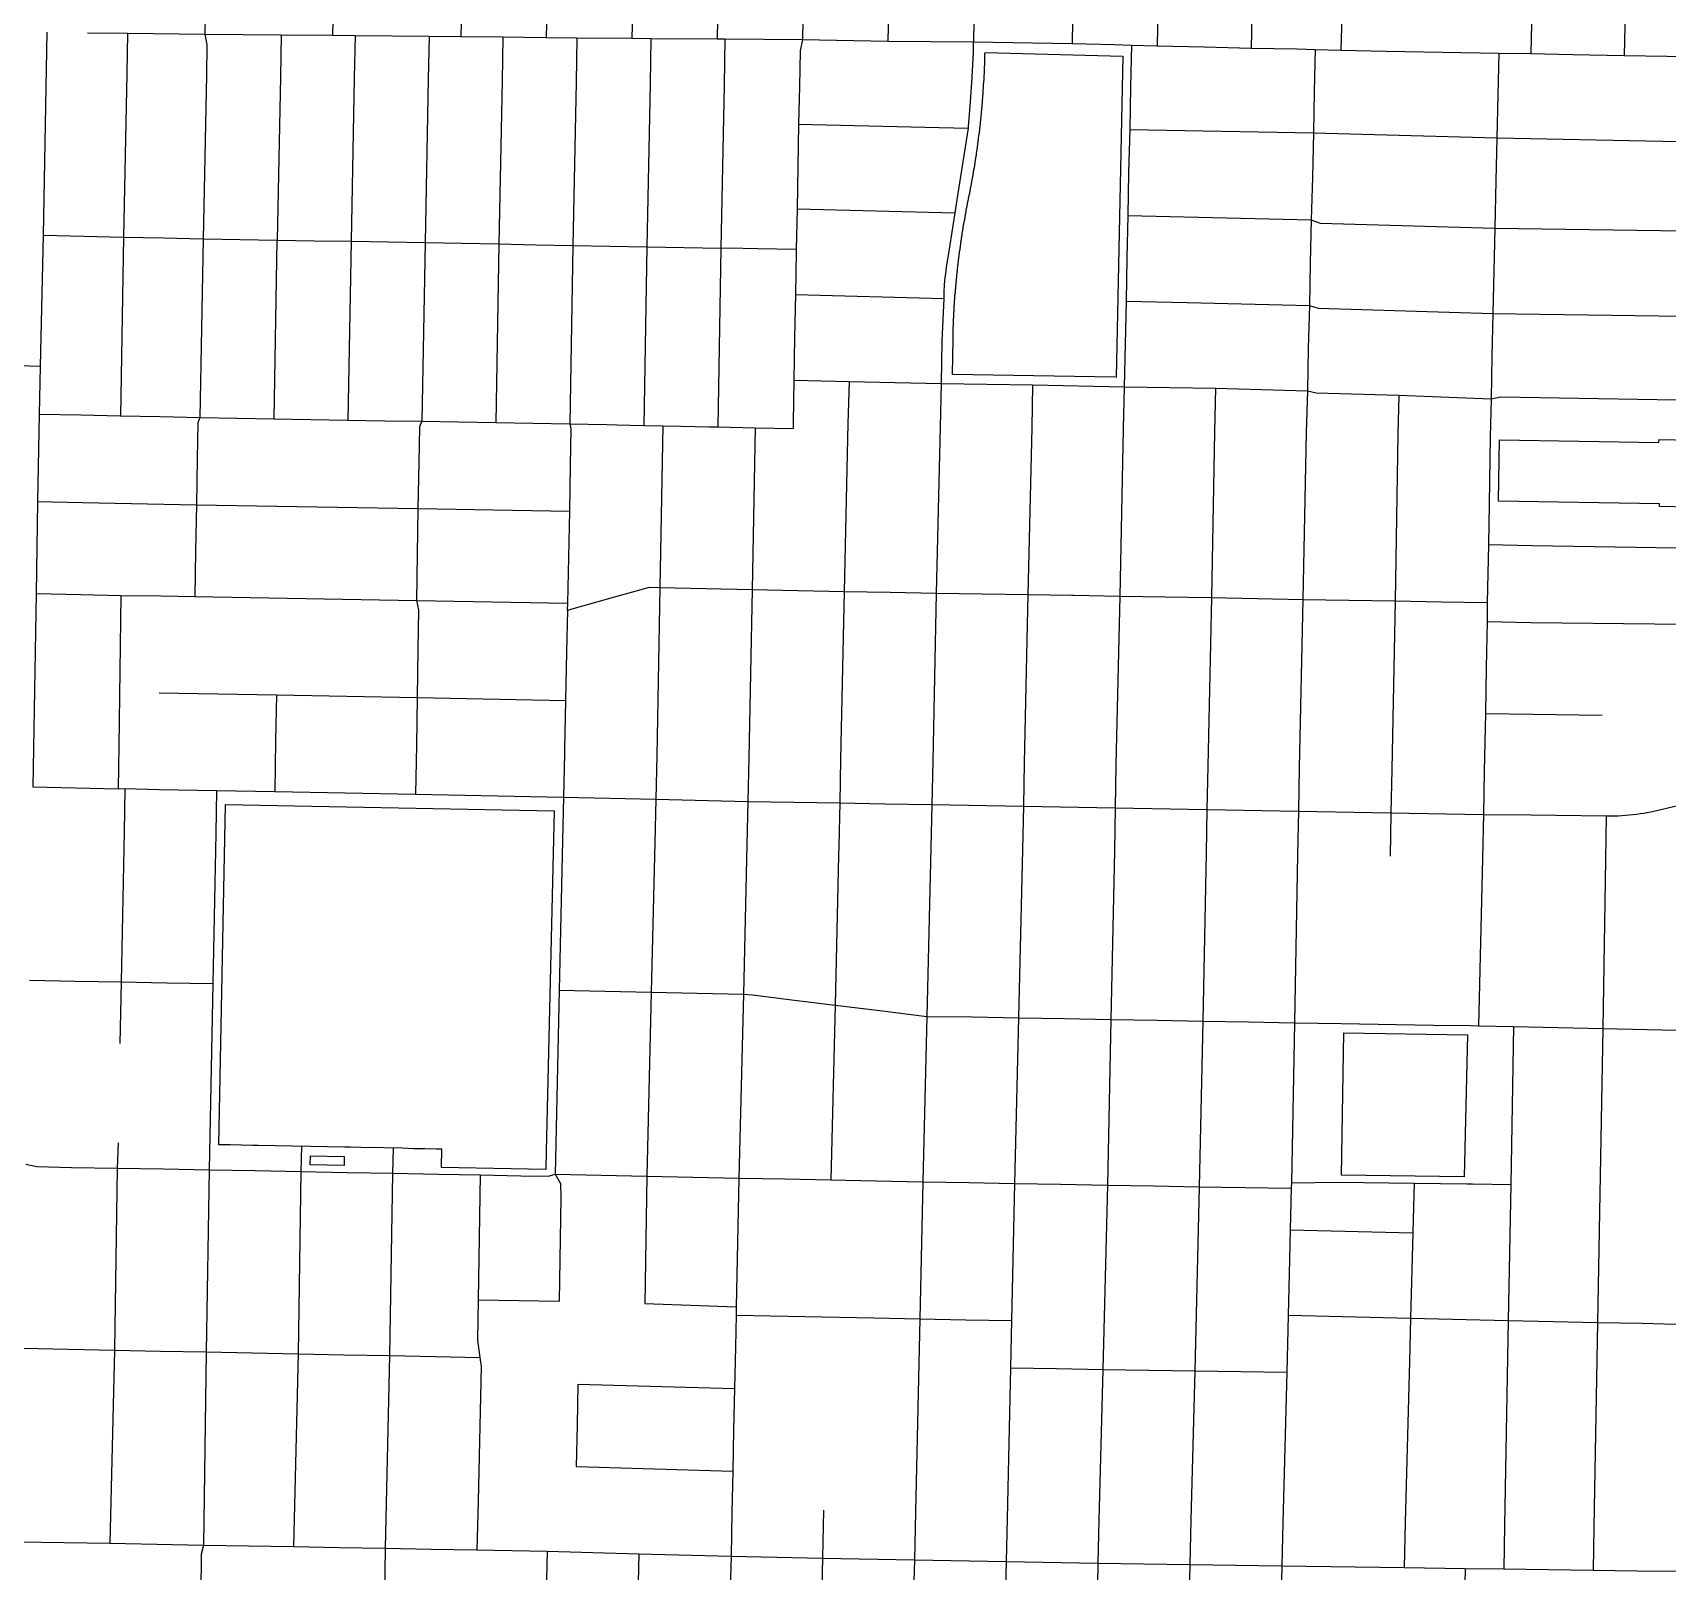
# Model space of a CAD drawing. Extents: x 1 to 394, y 101 to 384.
# Drawn here: x 284.68 to 324.36, y 164.25 to 201.6 of the extents above; entities that cross this region are included whole.
import ezdxf

# ---------------------------------------------------------------- set-up
doc = ezdxf.new("R2010")
doc.units = 0
doc.layers.get('0').update_dxf_attribs({"linetype": 'CONTINUOUS'})

msp = doc.modelspace()

# ---------------------------------------------------------------- linework, layer by layer
at = {"color": 4}
for points in [[(312.042219, 204.905453), (311.97674, 201.287769)], [(314.329865, 204.856339), (314.260301, 201.230472)], [(316.539754, 204.8236), (316.437503, 201.181369)], [(323.390435, 204.668086), (323.316785, 201.046316)], [(288.883342, 202.949284), (288.858827, 201.570143)], [(291.99765, 202.916545), (291.964963, 201.5415)], [(321.086414, 202.908363), (321.045451, 201.09543)], [(295.099689, 202.490936), (295.075174, 201.508761)], [(297.174536, 202.466379), (297.150021, 201.4883)], [(299.249383, 202.437736), (299.224867, 201.467839)], [(301.316037, 202.413179), (301.299693, 201.451464)], [(303.386797, 202.396804), (303.370454, 201.4351)], [(305.461644, 202.445918), (305.441215, 201.398265)], [(307.53648, 202.429543), (307.516051, 201.38189)], [(309.934633, 202.425458), (309.914204, 201.336883)], [(285.024205, 201.619257), (284.938297, 196.683823)], [(286.018659, 201.602882), (286.98447, 201.594501)], [(286.98447, 201.5947), (286.968126, 200.608428), (286.890359, 196.642902)], [(286.98447, 201.5947), (288.858785, 201.570185)], [(288.858785, 201.570143), (290.712639, 201.553799), (291.96491, 201.541521)], [(288.858785, 201.570143), (288.912006, 201.304143), (288.899748, 200.571603)], [(290.712639, 201.553778), (290.696275, 200.534767)], [(291.96491, 201.5415), (292.509198, 201.537309)], [(292.509198, 201.537403), (292.488769, 200.502028)], [(292.509198, 201.537403), (294.305767, 201.516974)], [(294.305767, 201.516943), (294.285338, 200.477471)], [(294.305767, 201.516943), (295.075132, 201.508562)], [(295.075132, 201.508761), (296.098239, 201.500379)], [(296.098239, 201.500578), (296.081896, 200.43655)], [(296.098239, 201.500578), (297.149979, 201.488321)], [(297.149979, 201.4883), (297.894798, 201.479919)], [(297.894798, 201.480107), (297.874369, 200.399714)], [(297.894798, 201.480107), (299.224826, 201.46785), (299.691356, 201.463649)], [(299.691356, 201.463743), (299.670927, 200.362889)], [(299.691356, 201.463743), (301.299672, 201.451485)], [(301.299672, 201.451464), (301.487925, 201.451464)], [(301.487925, 201.451464), (301.467496, 200.33015)], [(301.487925, 201.451464), (303.370423, 201.435121)], [(303.370423, 201.4351), (303.30903, 201.164994), (303.292687, 200.293315)], [(303.370423, 201.4351), (305.441173, 201.398223)], [(305.441173, 201.398265), (307.51602, 201.381921)], [(307.51602, 201.38189), (307.511829, 201.132255), (307.479142, 200.526585), (307.442265, 199.920905), (307.389044, 199.315236), (307.389044, 199.282549)], [(307.51602, 201.38189), (309.914172, 201.336841)], [(309.914172, 201.336883), (310.945451, 201.312367)], [(310.945451, 201.312326), (311.358782, 201.300068)], [(311.358782, 201.300047), (311.334267, 200.289229)], [(311.358782, 201.300047), (311.97674, 201.28779)], [(311.97674, 201.287769), (313.118515, 201.259168)], [(313.118515, 201.259126), (314.26029, 201.230525)], [(314.26029, 201.230472), (315.377519, 201.210043)], [(315.377519, 201.210012), (315.815406, 201.197754)], [(315.815406, 201.197733), (315.790891, 200.178733)], [(315.815406, 201.197733), (316.437451, 201.18139)], [(316.437451, 201.181369), (317.538304, 201.156854)], [(317.538304, 201.156812), (320.27202, 201.103591)], [(320.27202, 201.103612), (320.247505, 200.088697)], [(320.27202, 201.103612), (321.045493, 201.095231)], [(321.045493, 201.09543), (322.068589, 201.075001)], [(322.068589, 201.074969), (323.316764, 201.046368)], [(323.316764, 201.046316), (324.360332, 201.029972)], [(324.360332, 201.029951), (324.683627, 201.02157), (324.740934, 201.02157), (324.92509, 201.009313), (324.986483, 201.000931), (325.043789, 200.996741), (325.105182, 200.98836), (325.166575, 200.976102), (325.223881, 200.967721), (325.285274, 200.955463), (325.34258, 200.943206), (325.383544, 200.934825)], [(288.899706, 200.571603), (288.82197, 196.60197)], [(290.696275, 200.534767), (290.614453, 196.569231)], [(292.488737, 200.502028), (292.411001, 196.544684)], [(294.285306, 200.477471), (294.20757, 196.507849), (294.129792, 192.169913)], [(296.081865, 200.43655), (296.000043, 196.475109)], [(297.874337, 200.399714), (297.79658, 196.438274), (297.72293, 192.104435)], [(299.670896, 200.362889), (299.59316, 196.401449)], [(301.467464, 200.33015), (301.389729, 196.36871)], [(303.292666, 200.293315), (303.276322, 199.3848)], [(311.334225, 200.289229), (311.313796, 199.249757)], [(315.790849, 200.178733), (315.77042, 199.167904)], [(320.247474, 200.088697), (320.222959, 199.049226)], [(303.276301, 199.3848), (303.255872, 198.357617)], [(303.276301, 199.3848), (306.337409, 199.31115)], [(306.337409, 199.311139), (307.389159, 199.282538)], [(307.389159, 199.282497), (307.225463, 198.263486)], [(311.313764, 199.249757), (311.285163, 198.20619)], [(311.313764, 199.249757), (315.770389, 199.167936)], [(315.770389, 199.167904), (315.745874, 198.095704)], [(315.770389, 199.167904), (320.222917, 199.049226)], [(320.222917, 199.049226), (320.198402, 198.005669), (320.173845, 196.859797)], [(320.222917, 199.049226), (324.241653, 198.97149)], [(324.241653, 198.971469), (325.342507, 198.95104)], [(303.255841, 198.357617), (303.239497, 197.326328)], [(307.225463, 198.263486), (307.131384, 197.65372), (307.065906, 197.228111)], [(311.285121, 198.20619), (311.264692, 197.166729)], [(315.745832, 198.095704), (315.717231, 197.056232)], [(303.239466, 197.326328), (303.219005, 196.344153)], [(303.239466, 197.326328), (307.065864, 197.228163)], [(307.065864, 197.228111), (306.902168, 196.192735)], [(311.264661, 197.166729), (311.240146, 196.127257)], [(311.264661, 197.166729), (315.717189, 197.056232)], [(315.717189, 197.056232), (315.688483, 196.016761)], [(315.717189, 197.056232), (315.938181, 196.982582), (320.173803, 196.859808)], [(320.173803, 196.859797), (320.149288, 195.81623)], [(320.173803, 196.859797), (324.196636, 196.798405)], [(324.196636, 196.798405), (325.301586, 196.782062)], [(284.938266, 196.683823), (284.864616, 193.508123)], [(284.938266, 196.683823), (285.924537, 196.663394)], [(285.924537, 196.663362), (286.890338, 196.642933)], [(286.890338, 196.642902), (286.812602, 192.304955)], [(286.890338, 196.642902), (287.856149, 196.622472)], [(287.856149, 196.622441), (288.821949, 196.602012)], [(288.821949, 196.60197), (288.744213, 192.264034)], [(288.821949, 196.60197), (289.718186, 196.585626)], [(289.718186, 196.585606), (290.614422, 196.569262)], [(290.614422, 196.569231), (290.540772, 192.231295)], [(290.614422, 196.569231), (291.514755, 196.552887)], [(291.514755, 196.552866), (292.41098, 196.544485)], [(292.41098, 196.544684), (292.333244, 192.198556)], [(292.41098, 196.544684), (293.311313, 196.528341)], [(293.311313, 196.528309), (294.207549, 196.50788)], [(294.207549, 196.507849), (295.103786, 196.491505)], [(295.103786, 196.491484), (296.000022, 196.475141)], [(296.000022, 196.475109), (295.926372, 192.137174)], [(296.000022, 196.475109), (296.900344, 196.45468)], [(296.900344, 196.454649), (297.79658, 196.438305)], [(297.79658, 196.438274), (298.696902, 196.417845)], [(298.696902, 196.417813), (299.593139, 196.40147)], [(299.593139, 196.401449), (299.515403, 192.067599)], [(299.593139, 196.401449), (300.493471, 196.385106)], [(300.493471, 196.385074), (301.389708, 196.368731)], [(301.389708, 196.36871), (301.316058, 192.030764)], [(301.389708, 196.36871), (301.561586, 196.377091), (302.281848, 196.360748)], [(302.281848, 196.360528), (303.219005, 196.344153)], [(303.219005, 196.286857), (303.198576, 195.243299)], [(303.219005, 196.344153), (303.219005, 196.286846)], [(306.902168, 196.192735), (306.885825, 196.102742), (306.869481, 196.016834), (306.844966, 195.836774), (306.836585, 195.750866), (306.824327, 195.660873), (306.820137, 195.57088), (306.811755, 195.480886), (306.803374, 195.300826), (306.803374, 195.153494)], [(311.240104, 196.127257), (311.22376, 195.0837)], [(315.688535, 196.016761), (315.672192, 194.981386)], [(320.149256, 195.81623), (320.124741, 194.789047), (320.10427, 193.753661)], [(303.198545, 195.243299), (303.178115, 194.203828)], [(303.198545, 195.243299), (306.80395, 195.153306)], [(306.80395, 195.153264), (306.754815, 194.126071)], [(311.223739, 195.0837), (311.17869, 193.008853)], [(311.223739, 195.0837), (312.705185, 195.051013), (315.672171, 194.981396)], [(315.672171, 194.981386), (315.64357, 193.946011)], [(315.672171, 194.981386), (315.889067, 194.915907), (320.124699, 194.789047)], [(320.124699, 194.789047), (324.151618, 194.73174)], [(324.151618, 194.731751), (325.272932, 194.715407)], [(303.178084, 194.203828), (303.16174, 193.164356)], [(306.754836, 194.126071), (306.734407, 193.08661)], [(274.203912, 193.843697), (275.259748, 193.806819), (284.864605, 193.508123)], [(315.643528, 193.946011), (315.623099, 192.910635)], [(320.104239, 193.753661), (320.083809, 192.718286)], [(284.864605, 193.508123), (284.84009, 192.345877)], [(303.161709, 193.164356), (303.14128, 192.145356)], [(303.161709, 193.164356), (304.499929, 193.135755)], [(304.499929, 193.135713), (304.471224, 192.116703)], [(304.499929, 193.135713), (306.734376, 193.086578)], [(306.734376, 193.08661), (306.709861, 192.03486)], [(306.734376, 193.08661), (308.948361, 193.053923)], [(308.948361, 193.053871), (308.932018, 192.014399)], [(308.948361, 193.053871), (311.178722, 193.008822)], [(311.178722, 193.008853), (311.154207, 191.989842)], [(311.178722, 193.008853), (313.392707, 192.971976)], [(313.392707, 192.972017), (313.368192, 191.912085)], [(313.392707, 192.972017), (315.623057, 192.910625)], [(315.623057, 192.910635), (315.598542, 191.899807)], [(315.623057, 192.910635), (315.839963, 192.857415), (317.845235, 192.804194)], [(317.845235, 192.804225), (317.82072, 191.858885)], [(317.845235, 192.804225), (320.083778, 192.718318)], [(320.083778, 192.718286), (320.063349, 191.793407)], [(320.083778, 192.718286), (320.308856, 192.75925), (324.110697, 192.697857)], [(324.110697, 192.697826), (325.232011, 192.681482)], [(284.840048, 192.345877), (284.803276, 190.226023), (284.766346, 187.98748)], [(284.840048, 192.345877), (285.854963, 192.325448)], [(285.854963, 192.325416), (286.812581, 192.304987)], [(286.812581, 192.304955), (287.778392, 192.288612)], [(287.778392, 192.288591), (288.744192, 192.264076)], [(288.744192, 192.264034), (288.690972, 192.128981), (288.674628, 191.261398)], [(288.744192, 192.264034), (289.640429, 192.247691)], [(289.640429, 192.247659), (290.540761, 192.231316)], [(290.540761, 192.231295), (291.436998, 192.214952)], [(291.436998, 192.21492), (292.333234, 192.198577)], [(292.333234, 192.198556), (293.233556, 192.182212)], [(293.233556, 192.182181), (294.129792, 192.169913)], [(294.129792, 192.169913), (294.072486, 192.030764), (294.056142, 191.163181)], [(294.129792, 192.169913), (295.030115, 192.153538)], [(295.030115, 192.153538), (295.926351, 192.137195)], [(295.926351, 192.137174), (296.822587, 192.12083)], [(296.822587, 192.120799), (297.72292, 192.104455)], [(297.72292, 192.104435), (298.619156, 192.088091)], [(297.72292, 192.104435), (297.747435, 191.989842), (297.731091, 191.097702)], [(298.619156, 192.08806), (298.864695, 192.079678)], [(298.864695, 192.079878), (299.515382, 192.06762)], [(299.515382, 192.067599), (299.981923, 192.059218)], [(299.981923, 192.059417), (299.908273, 188.134801)], [(299.981923, 192.059417), (300.415714, 192.051224)], [(300.415714, 192.051224), (301.103237, 192.034881)], [(301.103237, 192.03486), (301.316037, 192.030669), (302.224551, 192.010334)], [(303.141248, 192.145356), (303.141248, 191.998024)], [(304.471276, 192.116703), (304.381283, 188.036584)], [(306.709819, 192.03486), (306.615739, 187.995663)], [(302.224551, 192.010303), (302.146815, 188.085698)], [(302.224551, 192.010303), (303.141248, 191.998045)], [(308.931997, 192.014399), (308.841962, 187.962923)], [(311.154165, 191.989842), (311.068257, 187.926088)], [(313.36815, 191.912085), (313.2945, 187.889263)], [(315.598511, 191.899807), (315.516689, 187.844245)], [(317.820678, 191.858885), (317.751114, 187.80741)], [(320.063317, 191.793407), (320.034612, 190.168727)], [(288.674628, 191.261398), (288.658285, 190.14417)], [(294.056132, 191.163181), (294.035703, 190.050049)], [(297.731102, 191.097702), (297.710673, 189.98457)], [(284.803223, 190.226023), (285.895884, 190.201508)], [(285.895884, 190.201466), (288.658253, 190.144159)], [(288.658253, 190.14417), (288.637824, 189.026952)], [(288.658253, 190.14417), (294.035671, 190.05009)], [(294.035671, 190.050049), (294.019328, 188.93282)], [(294.035671, 190.050049), (297.710641, 189.98457)], [(320.034664, 190.168727), (320.018321, 189.178369)], [(297.710641, 189.98457), (297.686126, 188.867342)], [(288.637793, 189.026952), (288.617364, 187.91382)], [(294.019296, 188.93282), (293.998867, 187.815602)], [(297.686084, 188.867342), (297.665655, 187.750124)], [(320.0183, 189.178369), (319.989594, 187.766488)], [(320.0183, 189.178369), (321.082318, 189.15794)], [(321.082318, 189.157909), (324.08614, 189.108774)], [(324.08614, 189.108795), (325.162436, 189.092451)], [(298.782852, 187.897445), (299.658617, 188.142994), (299.908252, 188.134613)], [(299.908252, 188.134801), (299.830516, 184.058779)], [(299.908252, 188.134801), (301.02548, 188.110286), (302.146795, 188.08574)], [(302.146795, 188.085698), (302.064973, 184.005579)], [(302.146795, 188.085698), (303.264023, 188.061183)], [(284.766388, 187.98748), (284.684566, 183.297596)], [(284.766388, 187.98748), (285.850877, 187.962923)], [(285.850877, 187.962923), (286.820774, 187.942494)], [(286.820774, 187.942463), (286.771639, 184.279771)], [(286.820774, 187.942463), (287.794756, 187.930205)], [(287.794756, 187.930184), (288.617332, 187.913841), (293.998836, 187.815655)], [(293.998836, 187.815602), (297.665624, 187.750124)], [(293.998836, 187.815602), (294.047971, 187.590514), (294.031627, 186.636992)], [(297.665624, 187.750124), (297.661433, 187.586428)], [(297.661527, 187.586428), (298.782852, 187.897445)], [(303.264023, 188.061141), (304.381251, 188.036626)], [(304.381251, 188.036584), (304.291258, 183.964647)], [(304.381251, 188.036584), (305.498469, 188.02024)], [(305.498469, 188.02022), (306.615698, 187.995704)], [(306.615698, 187.995663), (306.533876, 183.91964)], [(306.615698, 187.995663), (307.732915, 187.983405)], [(307.732915, 187.983384), (308.841962, 187.962923)], [(308.841962, 187.962923), (308.751968, 183.874622)], [(308.841962, 187.962923), (309.90598, 187.950666), (309.9592, 187.946475)], [(309.959179, 187.946559), (311.068226, 187.92613)], [(311.068226, 187.926088), (310.978232, 183.837787)], [(311.068226, 187.926088), (312.181358, 187.905659)], [(312.181358, 187.905627), (313.29449, 187.889284)], [(313.29449, 187.889263), (313.204496, 183.796866)], [(313.29449, 187.889263), (314.411708, 187.868834)], [(314.411708, 187.868802), (315.516657, 187.844287), (316.629789, 187.823816)], [(315.516657, 187.844245), (315.422578, 183.764126)], [(316.629789, 187.823784), (317.751104, 187.807441)], [(317.751104, 187.80741), (317.673368, 183.715012)], [(317.751104, 187.80741), (318.872428, 187.78698)], [(318.872428, 187.786949), (319.989646, 187.76652)], [(319.989646, 187.766488), (319.985456, 187.312236)], [(297.661527, 187.586428), (297.645184, 186.567417)], [(319.98556, 187.312236), (319.965131, 186.195008)], [(319.98556, 187.312236), (321.049578, 187.283635)], [(321.049578, 187.283583), (324.053401, 187.254982)], [(324.053401, 187.25494), (325.125611, 187.238597)], [(294.031575, 186.636992), (294.015231, 185.466564)], [(297.645163, 186.567417), (297.620648, 185.392903)], [(319.9651, 186.195008), (319.94467, 185.073694)], [(287.757931, 185.581146), (290.602143, 185.527925)], [(290.602143, 185.527946), (290.581714, 184.410728)], [(290.602143, 185.527946), (294.0152, 185.466553)], [(294.0152, 185.466564), (293.998857, 184.304318)], [(294.0152, 185.466564), (297.620606, 185.392914)], [(297.620606, 185.392903), (297.596091, 184.218379)], [(319.944629, 185.073694), (319.916028, 183.678187)], [(319.944629, 185.073694), (321.0905, 185.05735)], [(321.0905, 185.057319), (322.780669, 185.032804)], [(286.77166, 184.279771), (286.755295, 183.248482)], [(290.581683, 184.410728), (290.561253, 183.178907)], [(293.998836, 184.304318), (293.978406, 183.113429)], [(297.591963, 184.103797), (297.567448, 183.043865)], [(297.596049, 184.218379), (297.591858, 184.103797)], [(299.830506, 184.058779), (299.810076, 182.994751)], [(302.064952, 184.005579), (302.044523, 182.941551)], [(304.291216, 183.964647), (304.278958, 182.904726), (305.371609, 182.884296)], [(306.533844, 183.91964), (306.505243, 182.863794)], [(308.751926, 183.874622), (308.731497, 182.826969)], [(310.97819, 183.837787), (310.957761, 182.786037)], [(313.204454, 183.796866), (313.184025, 182.749212)], [(315.422536, 183.764126), (315.406193, 182.708291)], [(317.673357, 183.715012), (317.652928, 182.667359)], [(319.915986, 183.678187), (319.899642, 182.626437)], [(284.684534, 183.297596), (286.755295, 183.248461)], [(286.755295, 183.248482), (286.918991, 183.252672)], [(286.918991, 183.252578), (286.902616, 182.200828)], [(286.918991, 183.252578), (287.753835, 183.232149)], [(287.753835, 183.232117), (289.149341, 183.207602), (290.561222, 183.178959)], [(289.149341, 183.20756), (289.128912, 182.159907)], [(290.561222, 183.178907), (293.978375, 183.113429)], [(293.978375, 183.113429), (297.567406, 183.043865)], [(297.567406, 183.043865), (297.546977, 181.996211)], [(297.567406, 183.043865), (299.810034, 182.99473)], [(299.810034, 182.994751), (299.785519, 181.943011)], [(299.810034, 182.994751), (302.044491, 182.94153)], [(302.044491, 182.941551), (302.019976, 181.893897)], [(302.044491, 182.941551), (304.278937, 182.904673)], [(323.959279, 182.691916), (323.96347, 182.691916), (324.135348, 182.732879), (325.052045, 182.949775)], [(304.278937, 182.904726), (304.254422, 181.852976)], [(305.371609, 182.884255), (306.505201, 182.863825)], [(306.505201, 182.863794), (306.484772, 181.81614)], [(306.505201, 182.863794), (308.731466, 182.826916)], [(308.731466, 182.826969), (308.711036, 181.775219)], [(308.731466, 182.826969), (310.95773, 182.786006)], [(310.95773, 182.786037), (310.941386, 181.734297)], [(310.95773, 182.786037), (313.183994, 182.74916)], [(313.183994, 182.749212), (313.163564, 181.685183)], [(313.183994, 182.749212), (315.406161, 182.708249)], [(315.406161, 182.708291), (315.385732, 181.652444), (315.312051, 177.564143)], [(315.406161, 182.708291), (317.652886, 182.667327)], [(317.652886, 182.667359), (317.636543, 181.611523)], [(317.652886, 182.667359), (319.899621, 182.626396)], [(319.899621, 182.626437), (319.875106, 181.554227)], [(319.899621, 182.626437), (321.045493, 182.61418)], [(321.045493, 182.614159), (322.87479, 182.589644)], [(322.87479, 182.589602), (322.858447, 181.521488)], [(322.87479, 182.589602), (322.997565, 182.589602), (323.083472, 182.593793), (323.173466, 182.593793), (323.259373, 182.602174), (323.349367, 182.606364), (323.435274, 182.614746), (323.525268, 182.623127), (323.611175, 182.635384), (323.701169, 182.647642), (323.787077, 182.659899), (323.856641, 182.672157)], [(323.856966, 182.671455), (323.873309, 182.675646), (323.959217, 182.691989)], [(286.902616, 182.200828), (286.828966, 178.562683)], [(289.12888, 182.159907), (289.05523, 178.517676)], [(297.546945, 181.996211), (297.465124, 178.358066)], [(299.785488, 181.943011), (299.695494, 178.308962)], [(302.019934, 181.893897), (301.934027, 178.259848)], [(304.25438, 181.852976), (304.245999, 181.631984)], [(306.484741, 181.81614), (306.386576, 177.719657)], [(308.711005, 181.775219), (308.61284, 177.691004)], [(310.941355, 181.734297), (310.855447, 177.650082)], [(304.246198, 181.631984), (304.160291, 177.993849)], [(313.163533, 181.685183), (313.085797, 177.609161)], [(319.875064, 181.554227), (319.78088, 177.494569)], [(322.858415, 181.521488), (322.792937, 177.42909)], [(284.606788, 178.599519), (285.715824, 178.579089)], [(285.715824, 178.579058), (286.828956, 178.562715)], [(286.828956, 178.562683), (286.800355, 177.064874)], [(286.828956, 178.562683), (287.942088, 178.538168)], [(287.942088, 178.538137), (289.05522, 178.517707)], [(289.05522, 178.517676), (288.969312, 173.999669)], [(297.465092, 178.358066), (297.362841, 173.889173)], [(297.465092, 178.358066), (298.578224, 178.333551)], [(298.578224, 178.333509), (299.695453, 178.308994)], [(299.695453, 178.308962), (299.593097, 173.844156)], [(299.695453, 178.308962), (300.812681, 178.284447)], [(300.812681, 178.284405), (301.933995, 178.25989)], [(301.933995, 178.259848), (301.827595, 173.799138)], [(301.933995, 178.259848), (302.154987, 178.243505), (303.047127, 178.133009)], [(303.047127, 178.132988), (304.160259, 177.993849)], [(304.160259, 177.993849), (304.057903, 173.75412)], [(304.160259, 177.993849), (305.248834, 177.862892)], [(305.248834, 177.862892), (306.386523, 177.719657)], [(306.386523, 177.719657), (306.288358, 173.709103)], [(306.386523, 177.719657), (307.499655, 177.711276)], [(307.499655, 177.711464), (308.612787, 177.691035)], [(308.612787, 177.691004), (308.518603, 173.668181)], [(308.612787, 177.691004), (309.725919, 177.670575)], [(309.725919, 177.670543), (310.855416, 177.650114)], [(310.855416, 177.650082), (310.773594, 173.62726)], [(310.855416, 177.650082), (311.968548, 177.629653)], [(311.968548, 177.629622), (313.085776, 177.609193), (314.198908, 177.588732)], [(313.085776, 177.609161), (312.999869, 173.586328)], [(314.198908, 177.5887), (315.31204, 177.564185)], [(315.31204, 177.564143), (315.23839, 173.684546)], [(315.31204, 177.564143), (316.445633, 177.5478)], [(316.445633, 177.547769), (318.688272, 177.510891)], [(318.688272, 177.510944), (319.580412, 177.498686)], [(319.580412, 177.498665), (319.780933, 177.494474)], [(319.780933, 177.494569), (320.623969, 177.474139), (320.562577, 173.639538)], [(320.623969, 177.474108), (321.708458, 177.453679)], [(321.708458, 177.453647), (322.792937, 177.429132)], [(322.792937, 177.42909), (322.666077, 170.29195)], [(322.792937, 177.42909), (323.87333, 177.404575)], [(323.87333, 177.404544), (324.957819, 177.380029)], [(286.755295, 174.654453), (286.738952, 174.036494)], [(291.207823, 174.568503), (291.195566, 173.958738)], [(293.434088, 174.523496), (293.42183, 173.91372)], [(284.516753, 174.134712), (284.782752, 174.077405), (285.625788, 174.056976)], [(285.625788, 174.056955), (286.73892, 174.036526)], [(286.73892, 174.036494), (286.669356, 169.620802)], [(286.73892, 174.036494), (287.856149, 174.020151)], [(287.856149, 174.02013), (288.969281, 173.999701), (290.082413, 173.97924)], [(288.969281, 173.999669), (288.895631, 169.575784)], [(290.082413, 173.979198), (291.195545, 173.958769)], [(291.195545, 173.958738), (291.125981, 169.534863)], [(291.195545, 173.958738), (292.308677, 173.934222)], [(292.308677, 173.934191), (293.421809, 173.913762)], [(293.421809, 173.91372), (293.348159, 169.489845)], [(293.421809, 173.91372), (294.539027, 173.893291)], [(294.539027, 173.893259), (295.545759, 173.87283)], [(295.545759, 173.872799), (295.50071, 170.84443)], [(295.545759, 173.872799), (296.532031, 173.852369), (297.207275, 173.84008), (297.362789, 173.889215)], [(297.362789, 173.889173), (297.493746, 173.664085), (297.506003, 173.328511), (297.46504, 170.807594)], [(297.362789, 173.889173), (298.480007, 173.868744)], [(298.480007, 173.868713), (299.593139, 173.844198)], [(299.593139, 173.844156), (299.539918, 170.754395)], [(299.593139, 173.844156), (300.710367, 173.823726)], [(300.710367, 173.823695), (301.827595, 173.79918)], [(301.827595, 173.799138), (301.762117, 170.672541)], [(301.827595, 173.799138), (302.940727, 173.778709)], [(302.940727, 173.778677), (304.057945, 173.754162)], [(304.057945, 173.75412), (305.150617, 173.733691)], [(305.150617, 173.73366), (306.288306, 173.709145)], [(306.288306, 173.709103), (306.214656, 170.381985)], [(306.288306, 173.709103), (307.405524, 173.688673)], [(307.405524, 173.688642), (308.518656, 173.668213)], [(308.518656, 173.668181), (308.445006, 170.336967)], [(308.518656, 173.668181), (309.631788, 173.647752)], [(309.631788, 173.647721), (310.773573, 173.627291)], [(310.773573, 173.62726), (310.658981, 169.154271)], [(310.773573, 173.62726), (311.886705, 173.606831)], [(311.886705, 173.606799), (312.999837, 173.58637)], [(312.999837, 173.586328), (312.889341, 169.117436)], [(312.999837, 173.586328), (314.112969, 173.569985)], [(314.112969, 173.569964), (315.234283, 173.549535)], [(315.234283, 173.549503), (315.209768, 172.542771)], [(315.23838, 173.684546), (315.234189, 173.549503)], [(315.23838, 173.684546), (316.380155, 173.700889)], [(316.380155, 173.70092), (318.213548, 173.676405)], [(318.213548, 173.676363), (318.193119, 172.804684)], [(318.213548, 173.676363), (319.494473, 173.655934)], [(319.494473, 173.655903), (319.629515, 173.655903)], [(319.629515, 173.655903), (320.562587, 173.639559)], [(320.562587, 173.639538), (320.501195, 170.341064)], [(318.193088, 172.804684), (318.18083, 172.465014)], [(315.209726, 172.542771), (315.181125, 171.474656)], [(315.209726, 172.542771), (318.180809, 172.465035)], [(318.180809, 172.465014), (318.127588, 170.39836)], [(315.181083, 171.474656), (315.156568, 170.47202)], [(295.500742, 170.84443), (295.484398, 169.86634), (295.541705, 169.444827)], [(295.500742, 170.84443), (296.482917, 170.824001)], [(296.482917, 170.823969), (297.465092, 170.807626)], [(299.539939, 170.754395), (301.762117, 170.672573)], [(301.762117, 170.672541), (301.757926, 170.47202)], [(301.758021, 170.47202), (301.741677, 169.694462)], [(301.758021, 170.47202), (305.101513, 170.406542)], [(305.101513, 170.406542), (306.214645, 170.382027)], [(306.214645, 170.381985), (306.112289, 165.696186)], [(306.214645, 170.381985), (307.331863, 170.35747)], [(307.331863, 170.357428), (308.444995, 170.336999)], [(308.444995, 170.336967), (308.42048, 169.195193)], [(315.156526, 170.47202), (315.12384, 169.084696)], [(315.156526, 170.47202), (318.127609, 170.39837)], [(318.127609, 170.39836), (318.103094, 169.34661)], [(318.127609, 170.39836), (320.501195, 170.341053)], [(320.501195, 170.341064), (320.411201, 165.360612)], [(320.501195, 170.341064), (321.593866, 170.316549)], [(321.593866, 170.316507), (322.666077, 170.291992)], [(322.666077, 170.29195), (322.580169, 165.33197)], [(322.666077, 170.29195), (323.750566, 170.27152), (324.835044, 170.246974)], [(284.443092, 169.665819), (285.556224, 169.641304)], [(285.556224, 169.641262), (286.669356, 169.620833)], [(286.669356, 169.620802), (286.55886, 164.930917)], [(286.669356, 169.620802), (287.786574, 169.596287)], [(287.786574, 169.596245), (288.89562, 169.575816)], [(288.89562, 169.575784), (288.834228, 164.889985)], [(288.89562, 169.575784), (290.012838, 169.555355)], [(290.012838, 169.555323), (291.12597, 169.534894)], [(291.12597, 169.534863), (291.015474, 164.85316)], [(291.12597, 169.534863), (292.239102, 169.510348)], [(292.239102, 169.510306), (293.348148, 169.489877)], [(293.348148, 169.489845), (293.241738, 164.812229)], [(293.348148, 169.489845), (294.461281, 169.46533)], [(294.461281, 169.465288), (295.541673, 169.444859)], [(295.541673, 169.444827), (295.570274, 169.223835), (295.496624, 165.954014)], [(301.741646, 169.694462), (301.717131, 168.691826)], [(308.420438, 169.195193), (308.334531, 165.536587)], [(308.420438, 169.195193), (309.537666, 169.174763)], [(309.537666, 169.174732), (310.658981, 169.154303)], [(310.658981, 169.154271), (310.564901, 165.495665), (310.540344, 164.448012)], [(310.658981, 169.154271), (311.776209, 169.137928)], [(311.776209, 169.137896), (312.889341, 169.117467)], [(312.889341, 169.117436), (312.795262, 165.499751)], [(312.889341, 169.117436), (314.006569, 169.101092), (315.123787, 169.084717)], [(315.123787, 169.084696), (315.029708, 165.430187)], [(318.103052, 169.34661), (318.000801, 165.446551)], [(297.919355, 168.79414), (297.898926, 167.79559)], [(297.919355, 168.79414), (301.717099, 168.691784)], [(301.717099, 168.691826), (301.69667, 167.68919)], [(297.898894, 167.79559), (297.878465, 166.792954)], [(301.696639, 167.68919), (301.676209, 166.686554)], [(297.878423, 166.792954), (301.676168, 166.686554)], [(301.676168, 166.686554), (301.655738, 165.683918)], [(295.496656, 165.954014), (295.46795, 164.771307)], [(301.655707, 165.683918), (301.635278, 164.615794)], [(303.881971, 165.737118), (303.857456, 164.570786)], [(306.112331, 165.696186), (306.087816, 164.529854)], [(308.334499, 165.536587), (308.31407, 164.488933)], [(312.79522, 165.499751), (312.770705, 164.415273)], [(315.029666, 165.430187), (315.005151, 164.382533)], [(318.000749, 165.446551), (317.972043, 164.341612)], [(320.41117, 165.360612), (320.394826, 164.312959)], [(322.580138, 165.33197), (322.559708, 164.28022)], [(284.332596, 164.967742), (285.445728, 164.951399)], [(285.445728, 164.951378), (286.55886, 164.930949)], [(286.55886, 164.930917), (287.696539, 164.910488)], [(287.696539, 164.910446), (288.834228, 164.890017)], [(288.834228, 164.889985), (288.776921, 164.669004), (288.764664, 163.719568)], [(288.834228, 164.889985), (289.922803, 164.869556)], [(289.922803, 164.869525), (291.015474, 164.853181)], [(291.015474, 164.85316), (292.128606, 164.832731)], [(292.128606, 164.8327), (293.241738, 164.81227)], [(293.241738, 164.812229), (293.225395, 163.641811)], [(293.241738, 164.812229), (294.35487, 164.791799)], [(294.35487, 164.791768), (295.468002, 164.771339)], [(295.468002, 164.771307), (297.174536, 164.742706)], [(297.174536, 164.742664), (297.145935, 163.699097)], [(297.174536, 164.742664), (299.4008, 164.677186)], [(299.4008, 164.677186), (299.372199, 163.633618)], [(299.4008, 164.677186), (301.635246, 164.615794)], [(301.635246, 164.615794), (301.606645, 163.547679)], [(301.635246, 164.615794), (303.857424, 164.570744)], [(303.857424, 164.570786), (303.832909, 163.523133)], [(303.857424, 164.570786), (306.087774, 164.529823)], [(306.087774, 164.529854), (306.059173, 163.486297)], [(306.087774, 164.529854), (308.314038, 164.488891)], [(308.314038, 164.488933), (308.289523, 163.441279)], [(308.314038, 164.488933), (310.540302, 164.44797)], [(310.540302, 164.448012), (310.519873, 163.400358)], [(310.540302, 164.448012), (312.770663, 164.415325), (315.005109, 164.382586)], [(312.770663, 164.415273), (312.746148, 163.367619)], [(315.005109, 164.382533), (314.980594, 163.33488)], [(315.005109, 164.382533), (317.972096, 164.34157)], [(317.972096, 164.341612), (319.453541, 164.321183)], [(319.453541, 164.321141), (319.429026, 163.203923)], [(319.453541, 164.321141), (320.394795, 164.31276)], [(320.394795, 164.312959), (322.559677, 164.280272), (323.627791, 164.263876), (324.728645, 164.251598)]]:
    msp.add_lwpolyline(points, dxfattribs=at)
at = {"color": 3}
for points in [[(310.961826, 193.238027), (307.008568, 193.307591), (307.024911, 194.171089), (307.024911, 194.326602), (307.029102, 194.351117), (307.029102, 194.461613), (307.033292, 194.486128), (307.033292, 194.576122), (307.037483, 194.596551), (307.037483, 194.66203), (307.041673, 194.686545), (307.041673, 194.752023), (307.045864, 194.776538), (307.045864, 194.821587), (307.050055, 194.842016), (307.050055, 194.911581), (307.054245, 194.93201), (307.054245, 194.977059), (307.058436, 195.001574), (307.058436, 195.046623), (307.062627, 195.067052), (307.062627, 195.112102), (307.066817, 195.132531), (307.066817, 195.157046), (307.071008, 195.177475), (307.071008, 195.222524), (307.075198, 195.247039), (307.075198, 195.267469), (307.079389, 195.291984), (307.079389, 195.312413), (307.08358, 195.336928), (307.08358, 195.377891), (307.08777, 195.402406), (307.08777, 195.422836), (307.091961, 195.447351), (307.091961, 195.46778), (307.096151, 195.492295), (307.096151, 195.512724), (307.100342, 195.537239), (307.100342, 195.557669), (307.104533, 195.582184), (307.104533, 195.602613), (307.108723, 195.627128), (307.108723, 195.647557), (307.112914, 195.667987), (307.112914, 195.692502), (307.117105, 195.712931), (307.117105, 195.737446), (307.121295, 195.757875), (307.125486, 195.78239), (307.125486, 195.80282), (307.129676, 195.827335), (307.129676, 195.847764), (307.133867, 195.872279), (307.133867, 195.892708), (307.138058, 195.913138), (307.142248, 195.937653), (307.142248, 195.958082), (307.146439, 195.982597), (307.146439, 196.003026), (307.150629, 196.027541), (307.15482, 196.047971), (307.15482, 196.072486), (307.159011, 196.092915), (307.163201, 196.11743), (307.163201, 196.137859), (307.167392, 196.158289), (307.171583, 196.182804), (307.171583, 196.203233), (307.175773, 196.227748), (307.179964, 196.248177), (307.179964, 196.272692), (307.188345, 196.313656), (307.192536, 196.338171), (307.192536, 196.3586), (307.196726, 196.383115), (307.200917, 196.403544), (307.200917, 196.428059), (307.209298, 196.469023), (307.213489, 196.493538), (307.213489, 196.513967), (307.217679, 196.538482), (307.22187, 196.558911), (307.226061, 196.583426), (307.230251, 196.603856), (307.230251, 196.624285), (307.234442, 196.6488), (307.238632, 196.669229), (307.242823, 196.693744), (307.247014, 196.714174), (307.247014, 196.738689), (307.255395, 196.779652), (307.259585, 196.804167), (307.263776, 196.824596), (307.267967, 196.849111), (307.272157, 196.869541), (307.272157, 196.88997), (307.276348, 196.914485), (307.280539, 196.934914), (307.284729, 196.959429), (307.28892, 196.979859), (307.29311, 197.004374), (307.301492, 197.045337), (307.305682, 197.069852), (307.309873, 197.090281), (307.314063, 197.114796), (307.314063, 197.135226), (307.318254, 197.155655), (307.322445, 197.18017), (307.326635, 197.200599), (307.330826, 197.225114), (307.339207, 197.266078), (307.343398, 197.290593), (307.351779, 197.331556), (307.35597, 197.356071), (307.36016, 197.3765), (307.364351, 197.401015), (307.372732, 197.441979), (307.376923, 197.466494), (307.381113, 197.486923), (307.385304, 197.511438), (307.393685, 197.531867), (307.397876, 197.552297), (307.402066, 197.576812), (307.410448, 197.617775), (307.414638, 197.64229), (307.423019, 197.683253), (307.42721, 197.707768), (307.431401, 197.728198), (307.435591, 197.752713), (307.443972, 197.793676), (307.448163, 197.818191), (307.456544, 197.859154), (307.460735, 197.883669), (307.469116, 197.924633), (307.473307, 197.949148), (307.477497, 197.969577), (307.481688, 197.994092), (307.490069, 198.035055), (307.49426, 198.05957), (307.502641, 198.100534), (307.506832, 198.125049), (307.511022, 198.145478), (307.515213, 198.169993), (307.519404, 198.190422), (307.519404, 198.210852), (307.523594, 198.235367), (307.527785, 198.255796), (307.531975, 198.280311), (307.540357, 198.321274), (307.544547, 198.345789), (307.548738, 198.366219), (307.548738, 198.386648), (307.552928, 198.411163), (307.557119, 198.431592), (307.56131, 198.456107), (307.569691, 198.497071), (307.569691, 198.521586), (307.573882, 198.542015), (307.578072, 198.56653), (307.586453, 198.607493), (307.590644, 198.632008), (307.590644, 198.652438), (307.594835, 198.676953), (307.603216, 198.717916), (307.603216, 198.742431), (307.607406, 198.76286), (307.611597, 198.787375), (307.615788, 198.807805), (307.615788, 198.828234), (307.619978, 198.852749), (307.624169, 198.873178), (307.62836, 198.897693), (307.62836, 198.918123), (307.63255, 198.942638), (307.636741, 198.963067), (307.636741, 198.983496), (307.640931, 199.008011), (307.645122, 199.028441), (307.645122, 199.052956), (307.653503, 199.093919), (307.653503, 199.118434), (307.657694, 199.138863), (307.661884, 199.163378), (307.661884, 199.183808), (307.666075, 199.208323), (307.670266, 199.228752), (307.670266, 199.249181), (307.674456, 199.273696), (307.674456, 199.294126), (307.678647, 199.318641), (307.682838, 199.33907), (307.682838, 199.363585), (307.687028, 199.384014), (307.687028, 199.404443), (307.691219, 199.428959), (307.691219, 199.449388), (307.695409, 199.473903), (307.6996, 199.494332), (307.6996, 199.518847), (307.703791, 199.539276), (307.703791, 199.559706), (307.707981, 199.584221), (307.707981, 199.60465), (307.712172, 199.629165), (307.712172, 199.649594), (307.716362, 199.67411), (307.716362, 199.694539), (307.720553, 199.714968), (307.720553, 199.739483), (307.724744, 199.759912), (307.724744, 199.784427), (307.728934, 199.804857), (307.728934, 199.829372), (307.733125, 199.849801), (307.733125, 199.874316), (307.737316, 199.894745), (307.737316, 199.939794), (307.741506, 199.960224), (307.741506, 199.984739), (307.745697, 200.005168), (307.745697, 200.050217), (307.749887, 200.074732), (307.749887, 200.095162), (307.754078, 200.115591), (307.754078, 200.16064), (307.758269, 200.185155), (307.758269, 200.230204), (307.762459, 200.250633), (307.762459, 200.295682), (307.76665, 200.316112), (307.76665, 200.361161), (307.77084, 200.385676), (307.77084, 200.430725), (307.775031, 200.451154), (307.775031, 200.496203), (307.779222, 200.520718), (307.779222, 200.586197), (307.783412, 200.606626), (307.783412, 200.696619), (307.787603, 200.721135), (307.787603, 200.786613), (307.791794, 200.807042), (307.791794, 200.921624), (307.795984, 200.942053), (307.795984, 201.097567), (307.800175, 201.122082), (311.147753, 201.036175), (310.979971, 193.231972)], [(324.937358, 191.711564), (324.908757, 190.086874), (324.172121, 190.099131), (324.172121, 190.168695), (320.259794, 190.234174), (320.288395, 191.719715), (324.155714, 191.658323), (324.159905, 191.723801), (324.937463, 191.711543)], [(294.481741, 174.498939), (294.203453, 174.50732), (293.929261, 174.511511), (293.655069, 174.519892), (293.208999, 174.528274), (292.660626, 174.536655), (292.386434, 174.545036), (292.251381, 174.545036), (291.428805, 174.561379), (290.982735, 174.569761), (290.569404, 174.578142), (290.16017, 174.586523), (290.025117, 174.590714), (289.750925, 174.594904), (289.476733, 174.603286), (289.202541, 174.607476), (289.362151, 182.865931), (297.338232, 182.710428), (297.149979, 174.451962), (297.141598, 174.005892), (294.608403, 174.055027), (294.616784, 174.501097), (294.481741, 174.501097)], [(316.507015, 177.322691), (319.506751, 177.273556), (319.429015, 173.827749), (316.44975, 173.868713), (316.507057, 177.322691)], [(291.420623, 174.116409), (291.424813, 174.341487), (292.247379, 174.325144), (292.243188, 174.100066), (291.420612, 174.116409)]]:
    msp.add_lwpolyline(points, dxfattribs=at)

doc.saveas('drawing.dxf')
